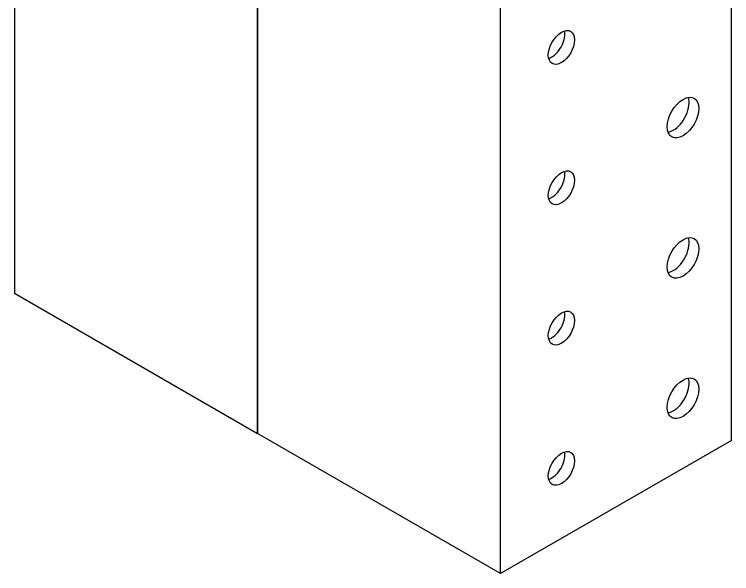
# Model space of a CAD drawing. Header units: millimetres. Extents: x -116965 to 323937, y 291661 to 566926.
# Drawn here: x -11378.6 to -11319, y 326032.2 to 326078.7 of the extents above; entities that cross this region are included whole.
import ezdxf

# ---------------------------------------------------------------- set-up
doc = ezdxf.new("R2010")
doc.units = ezdxf.units.MM
doc.layers.add('ALPHA', color=255, linetype='Continuous')

msp = doc.modelspace()

# ---------------------------------------------------------------- linework, layer by layer
at = {"layer": 'ALPHA'}
for p, q in [((-11378.630421, 326522.121045), (-11378.630421, 326055.55157)), ((-11358.427375, 326043.887336), (-11358.427375, 326510.456811)), ((-11358.42737, 326510.456808), (-11358.42737, 326043.887334)), ((-11338.224324, 326032.223099), (-11338.224324, 326498.792574)), ((-11319.031426, 326043.304124), (-11319.031426, 326113.9894)), ((-11378.630421, 326055.55157), (-11358.42737, 326043.887334)), ((-11338.224324, 326032.223099), (-11358.427375, 326043.887336)), ((-11319.031426, 326043.304124), (-11338.224324, 326032.223099))]:
    msp.add_line(p, q, dxfattribs=at)
for centre, major_axis, start_param, end_param in [((-11333.173562, 326075.963988), (0.771429, 1.336153), 2.35619449, 8.639379797), ((-11333.981684, 326076.430557), (0.771429, 1.336153), 3.926990817, 5.731899709), ((-11333.981684, 326076.430557), (0.771429, 1.336153), 3.692878252, 3.926990817), ((-11323.072036, 326070.131869), (0.928571, 1.608333), 2.35619449, 8.639379797), ((-11323.880158, 326070.598439), (0.928571, 1.608333), 3.926990817, 5.832988617), ((-11323.880158, 326070.598439), (0.928571, 1.608333), 3.591789344, 3.926990817), ((-11333.173562, 326064.299751), (0.771429, 1.336153), 2.35619449, 8.639379797), ((-11333.981684, 326064.76632), (0.771429, 1.336153), 3.926990817, 5.731899709), ((-11333.981684, 326064.76632), (0.771429, 1.336153), 3.692878252, 3.926990817), ((-11323.072036, 326058.467632), (0.928571, 1.608333), 2.35619449, 8.639379797), ((-11323.880158, 326058.934202), (0.928571, 1.608333), 3.926990817, 5.832988617), ((-11323.880158, 326058.934202), (0.928571, 1.608333), 3.591789344, 3.926990817), ((-11333.173562, 326052.635514), (0.771429, 1.336153), 2.35619449, 8.639379797), ((-11333.981684, 326053.102083), (0.771429, 1.336153), 3.926990817, 5.731899709), ((-11333.981684, 326053.102083), (0.771429, 1.336153), 3.692878252, 3.926990817), ((-11323.072036, 326046.803395), (0.928571, 1.608333), 2.35619449, 8.639379797), ((-11323.880158, 326047.269965), (0.928571, 1.608333), 3.926990817, 5.832988617), ((-11323.880158, 326047.269965), (0.928571, 1.608333), 3.591789344, 3.926990817), ((-11333.173562, 326040.971277), (0.771429, 1.336153), 2.35619449, 8.639379797), ((-11333.981684, 326041.437846), (0.771429, 1.336153), 3.926990817, 5.731899709), ((-11333.981684, 326041.437846), (0.771429, 1.336153), 3.692878252, 3.926990817)]:
    msp.add_ellipse(centre, major_axis=major_axis, ratio=0.577350269, start_param=start_param, end_param=end_param, dxfattribs=at)

doc.saveas('drawing.dxf')
